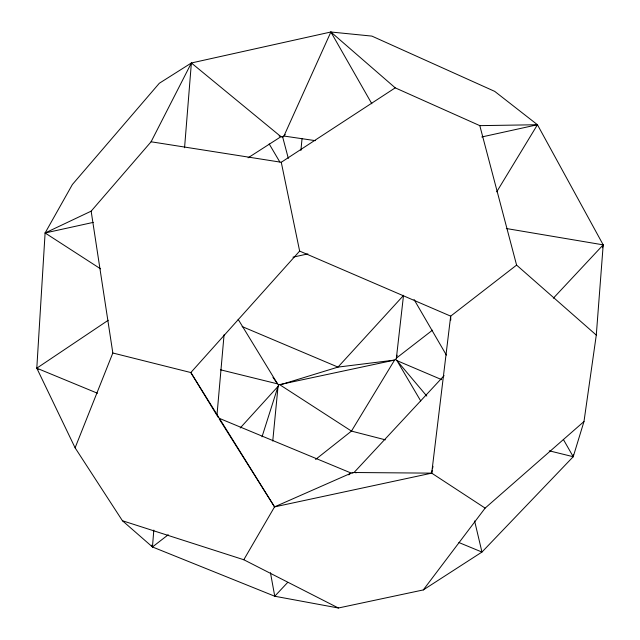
<?xml version="1.0" encoding="UTF-8"?>
<svg xmlns="http://www.w3.org/2000/svg" width="640" height="640" viewBox="0 0 640 640"><rect width="100%" height="100%" fill="white"/><g stroke="black" fill="none" stroke-linecap="round" stroke-linejoin="round"><path stroke-width="0.96" d="M38.136 369.6L36.8 368.184L45.104 232.976L72.384 184.512L159.304 83.272L191.376 62.976L330.88 32L371.904 36.104L494.712 91.376L537.448 124.728L603.2 244.864L596.288 335.088L583.984 421.52L573.224 456.72L481.96 552.056L423.28 589.936L338.4 608L274.76 596.24L152.456 546.96L122.432 520.744L75.104 447.824L36.8 368.184L108.208 320.272M168.24 534.744L152.456 546.96L153.816 530.096M184.56 147.744L191.376 62.976L280.976 136.688L282.656 137.216L285.232 134.544M549.256 450.816L573.224 456.72L573.4 454.736M224.072 334.744L216.952 415.328L190.832 372.552L112.832 353L91.152 211.16L151.088 141.784L191.376 62.976M272.752 441.04L278.048 386.376L278.704 384.808L394.568 360.088L395.696 359.464L396.384 358.12L397.056 355.208M300.896 150.488L302.048 138.592M403.528 295.272L396.384 358.12L432.464 330.184M583.984 421.52L485.128 508.112L431.696 473.144L450.68 316.136L516.592 265.104L479.808 125.64L395.224 87.848L330.88 32L283.92 136.04L315.384 140.656M122.432 520.744L243.8 559.744L274.544 506.88L431.696 473.144L432.248 470.208M432.616 468.264L432.984 466.296M602.488 247.768L603.2 244.864L506.304 228.52M262.016 436.816L278.048 386.376L240.208 427.992M75.104 447.824L112.832 353M496.712 191.832L537.448 124.728L479.808 125.64M423.28 589.936L485.128 508.112M395.224 87.848L281.264 162.272L299.64 251.08L190.832 372.552L274.544 506.88L352.608 472.496L431.696 473.144M403.456 295.52L337.984 367.096L280.024 384.896L351.464 431.096L385.352 439.832M444.112 375.64L354.224 472.312L356.144 472.84M287.672 582.432L274.76 596.24L270.456 572.744M553.336 298.216L603.2 244.864M348.696 474.872L351.008 473L219.592 418.464M315.584 459.472L351.464 431.096L394.568 360.088L337.984 367.096L242.128 326.56M248.072 157.816L280.976 136.688L279.144 135.88M100.544 268.824L45.104 232.976L91.152 211.16M45.104 232.976L93.272 222.384M481.784 136.968L537.448 124.728M292.96 257.168L307.912 253.904M151.088 141.784L281.264 162.272M220.4 369.776L277.56 383.864L278.704 384.808M36.8 368.184L97.472 393.24M458.912 542.536L481.96 552.056L474.608 520.968M441.712 379.664L396.944 360.624L395.696 359.464M299.64 251.08L450.68 316.136L450.776 320.08M243.8 559.744L338.4 608M516.592 265.104L596.288 335.088M426.784 396.064L396.944 360.624L420.72 400.936M272.944 377.336L277.56 383.864L238.136 319.304M219.2 418.92L274.544 506.88M217.928 416.888L218.36 417.584M217.272 415.832L217.584 416.336M269.176 143.928L279.784 161.928M414.08 299.544L446.384 355.112M330.88 32L371.832 103.768M563.336 439.392L573.224 456.72M151.56 545.176L152.456 546.96M282.656 137.216L282.568 136.648L288.32 158.376M352.608 472.496L352.808 473.368"/></g></svg>
